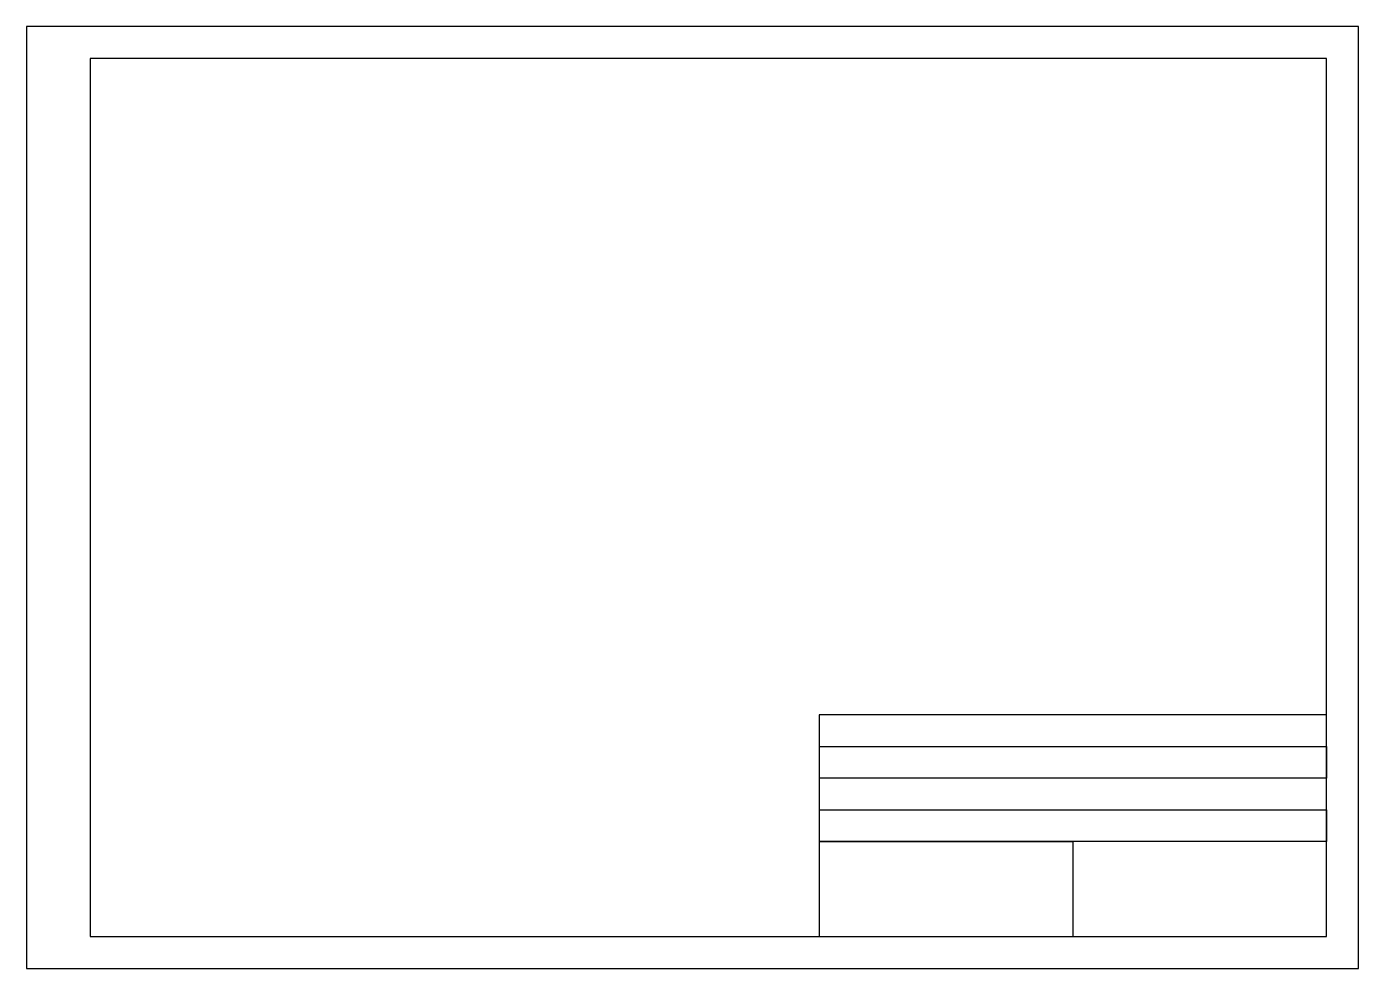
# Model space of a CAD drawing. Header units: millimetres. Extents: x -150 to 270, y -200 to 97.
import ezdxf

# ---------------------------------------------------------------- set-up
doc = ezdxf.new("R2010")
doc.units = ezdxf.units.MM

msp = doc.modelspace()

# ---------------------------------------------------------------- linework, layer by layer
for p, q in [((270, 97), (-150, 97)), ((-150, 97), (-150, -200)), ((270, -200), (270, 97)), ((260, 87), (-130, 87)), ((-130, 87), (-130, -190)), ((260, -190), (260, 87)), ((260, -120), (100, -120)), ((100, -120), (100, -190)), ((100, -120), (100, -130)), ((260, -190), (260, -120)), ((100, -130), (260, -130)), ((260, -130), (260, -140)), ((260, -140), (100, -140)), ((100, -140), (100, -150)), ((100, -150), (260, -150)), ((260, -150), (260, -160)), ((260, -160), (100, -160)), ((100, -160), (180, -160)), ((180, -160), (180, -190)), ((-130, -190), (260, -190)), ((-150, -200), (270, -200))]:
    msp.add_line(p, q)

doc.saveas('drawing.dxf')
